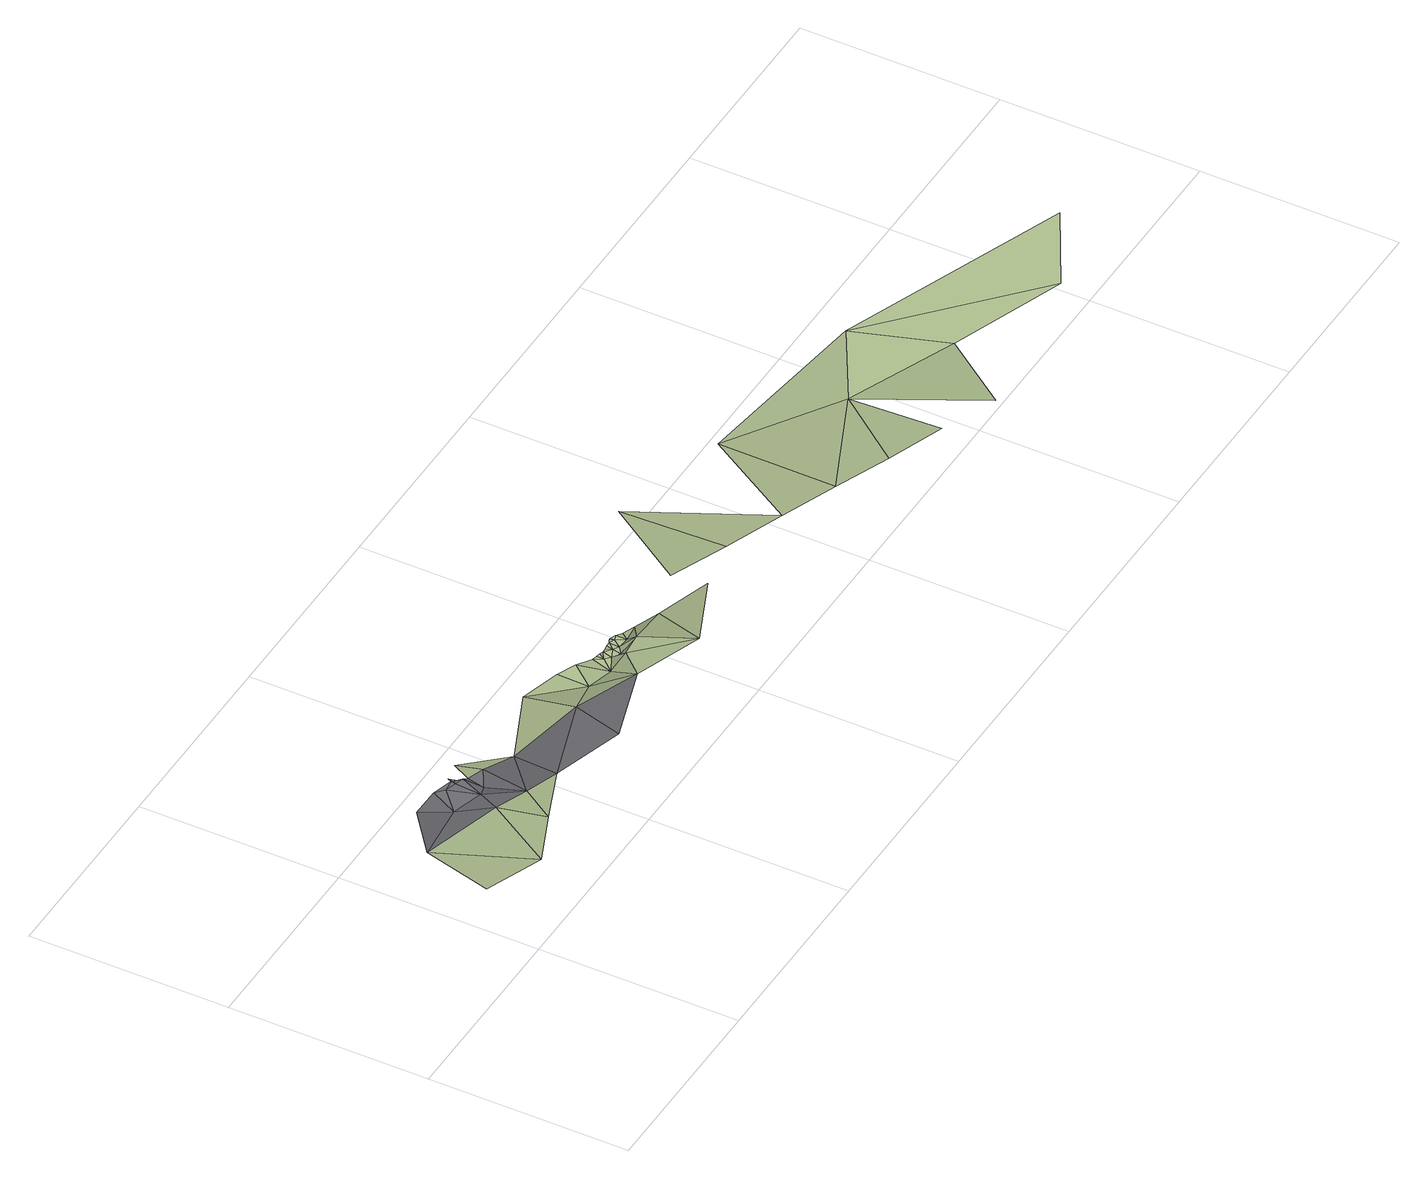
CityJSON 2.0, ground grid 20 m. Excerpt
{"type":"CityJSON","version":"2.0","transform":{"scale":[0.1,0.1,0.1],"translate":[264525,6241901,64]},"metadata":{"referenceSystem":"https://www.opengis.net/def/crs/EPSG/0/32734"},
"CityObjects":{
"terrain1":{"type":"TINRelief","geometry":[{"type":"CompositeSurface","lod":"1","boundaries":[[[0,1,2]],[[1,3,2]],[[1,4,3]],[[5,3,4]],[[4,6,5]],[[7,8,9]],[[10,7,9]],[[9,11,10]],[[12,13,11]],[[13,12,14]],[[15,14,16]],[[17,15,16]],[[18,17,16]],[[15,17,19]],[[17,20,19]],[[18,21,17]],[[20,17,21]],[[21,18,22]],[[20,21,23]],[[21,24,23]],[[22,25,21]],[[25,24,21]],[[22,18,26]],[[24,27,23]],[[28,27,24]],[[25,22,29]],[[25,30,24]],[[30,28,24]],[[31,29,22]],[[32,30,25]],[[25,29,32]],[[32,33,30]],[[22,26,31]],[[32,29,34]],[[33,32,35]],[[31,34,29]],[[32,36,35]],[[34,36,32]],[[34,37,36]],[[34,31,38]],[[37,39,36]],[[37,34,38]],[[40,39,37]],[[40,37,41]],[[38,41,37]],[[42,38,31]],[[38,43,41]],[[31,26,44]],[[38,42,43]],[[44,42,31]],[[26,45,44]],[[46,47,48]],[[46,49,47]],[[50,51,49]],[[52,50,53]],[[50,52,51]],[[54,52,53]],[[55,51,52]],[[56,57,52]],[[55,52,57]],[[58,55,57]],[[59,55,58]]]}]},
"road1":{"type":"Road","attributes":{"highway":"residential","name":"Selbourne Road","surface":"asphalt","lanes":1,"width":5.6,"oneway":"yes"},"geometry":[{"type":"MultiSurface","lod":"1","boundaries":[[[60,2,61]],[[2,3,61]],[[60,61,62]],[[61,3,63]],[[61,64,62]],[[61,63,64]],[[5,63,3]],[[8,62,64]],[[63,65,64]],[[8,64,65]],[[66,65,63]],[[63,5,67]],[[9,8,65]],[[66,63,67]],[[65,66,9]],[[66,11,9]],[[67,11,66]],[[67,5,12]],[[12,11,67]],[[14,5,6]],[[14,12,5]],[[6,16,14]],[[6,68,16]],[[68,18,16]]]}]}
},
"vertices":[
[6,55,51],[65,33,50],[32,129,43],[113,105,44],[119,56,49],[147,93,43],[180,81,43],[132,163,39],[130,159,39],[131,158,39],[141,159,32],[148,152,32],[165,146,32],[164,174,26],[199,134,27],[275,167,25],[266,109,44],[311,121,29],[333,85,42],[312,153,29],[331,145,29],[342,116,25],[356,109,39],[349,138,25],[354,130,25],[359,125,25],[401,60,42],[354,137,25],[358,136,25],[367,120,25],[362,135,25],[380,111,39],[369,129,25],[366,135,25],[375,126,25],[371,136,25],[375,136,25],[381,134,25],[387,125,25],[379,138,25],[381,138,25],[387,136,25],[407,128,23],[394,133,23],[433,118,23],[485,98,27],[542,111,22],[552,224,8],[483,134,23],[602,88,22],[659,66,22],[673,191,9],[778,119,12],[717,45,20],[774,23,21],[861,167,9],[832,1,19],[893,76,8],[1008,33,9],[1091,80,9],
[89,171,29],[95,137,39],[109,165,39],[127,128,39],[118,158,39],[129,154,39],[138,152,39],[144,134,32],[247,56,49]
]}
